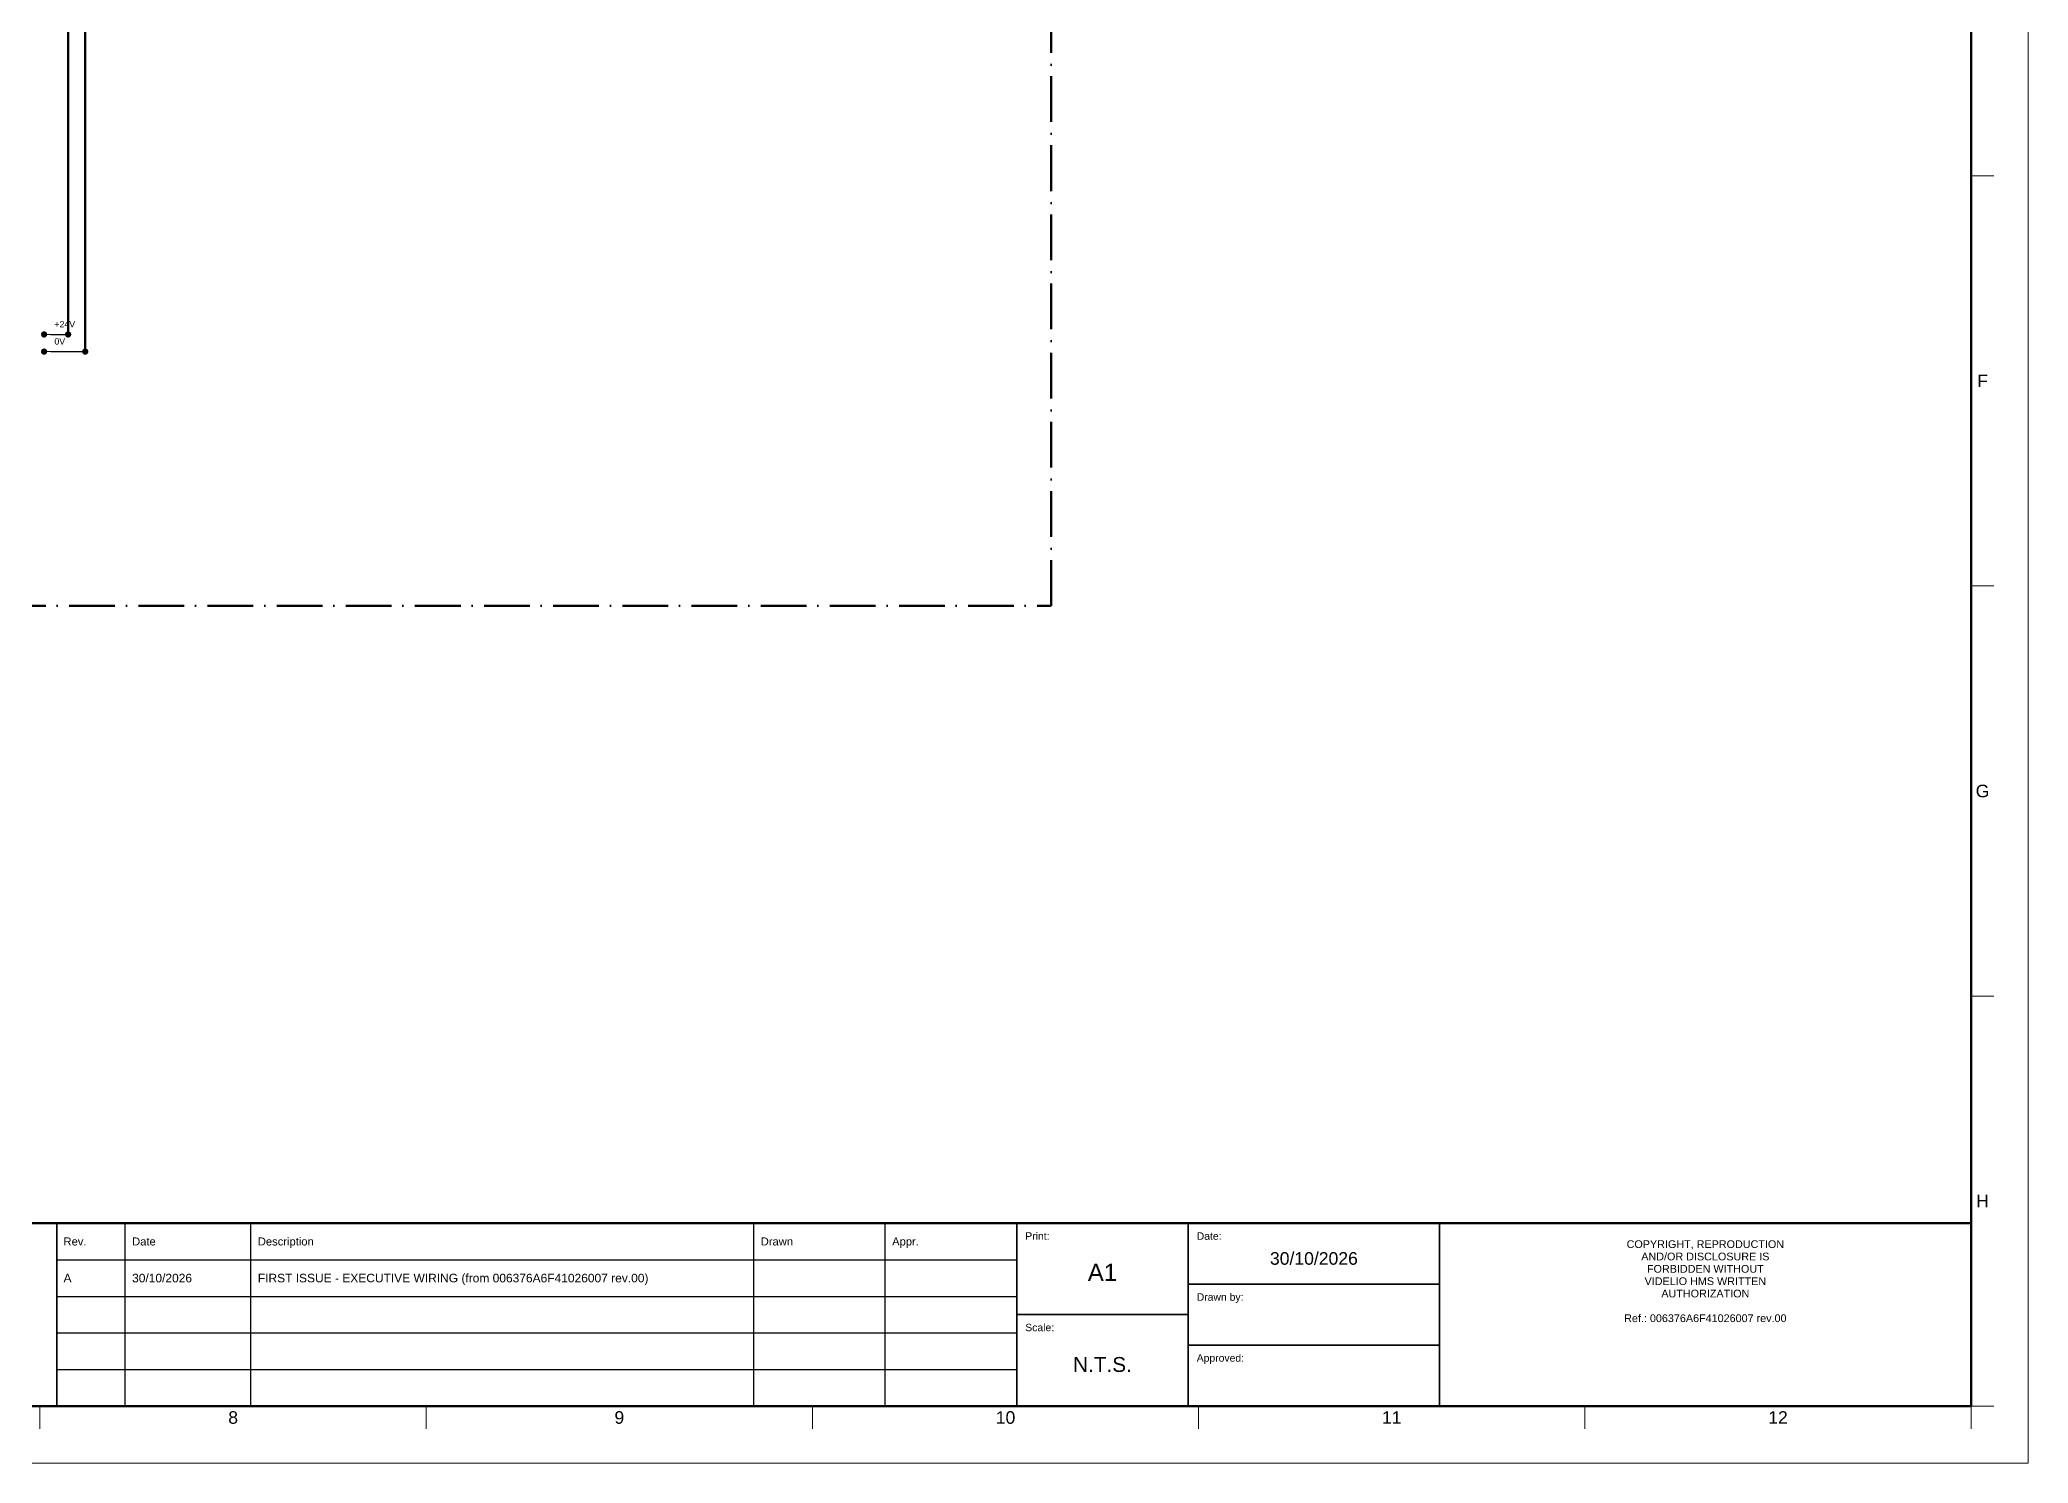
# Model space of a CAD drawing. Header units: millimetres. Extents: x 0 to 841, y 0 to 594.
# Drawn here: x 493 to 841, y 0 to 249.1 of the extents above; entities that cross this region are included whole.
import ezdxf
from ezdxf.enums import TextEntityAlignment as Align

# ---------------------------------------------------------------- set-up
doc = ezdxf.new("R2010")
doc.units = ezdxf.units.MM
doc.linetypes.add('AV_DASHDOT', pattern=[12, 8, -2, 0, -2])
for name, color, linetype, lineweight, true_color in [('AV-FRAME', 7, 'Continuous', 70, 0x7800ff), ('AV-RACK', 7, 'AV_DASHDOT', 50, 0xff00ff), ('AV-TITLE', 7, 'Continuous', 25, 0x7800ff), ('AV-ZONE', 7, 'Continuous', 18, 0x7800ff), ('W-24VDC', 7, 'Continuous', 25, 0xc8003c)]:
    doc.layers.add(name, color=color, linetype=linetype, lineweight=lineweight, true_color=true_color)
for name, color, linetype, lineweight in [('AV-NOTE', 7, 'Continuous', 18), ('AV-TB', 7, 'Continuous', 18), ('AV-TEXT', 7, 'Continuous', 18)]:
    doc.layers.add(name, color=color, linetype=linetype, lineweight=lineweight)
doc.styles.add('AV', font='arial.ttf')

msp = doc.modelspace()

# ---------------------------------------------------------------- linework, layer by layer
at = {"layer": 'AV-FRAME'}
for points in [[(20, 10), (831, 10), (831, 584), (20, 584)], [(20, 10), (831, 10), (831, 42), (20, 42)]]:
    msp.add_lwpolyline(points, close=True, dxfattribs=at)
at = {"layer": 'AV-RACK'}
msp.add_lwpolyline([(111, 150), (670, 150), (670, 572), (111, 572)], close=True, dxfattribs=at)
at = {"layer": 'AV-TB'}
for p, q in [((493.8, 197.5), (495, 197.5)), ((493.8, 194.5), (495, 194.5))]:
    msp.add_line(p, q, dxfattribs=at)
at = {"layer": 'AV-TB', "const_width": 0.55}
for points in [[(493.53, 197.5, 1), (494.07, 197.5, 1)], [(493.53, 194.5, 1), (494.07, 194.5, 1)]]:
    msp.add_lwpolyline(points, format="xyb", close=True, dxfattribs=at)
at = {"layer": 'AV-TITLE'}
for p, q in [((508, 10), (508, 42)), ((530, 10), (530, 42)), ((618, 10), (618, 42)), ((641, 10), (641, 42)), ((496, 35.6), (664, 35.6)), ((496, 29.2), (664, 29.2)), ((496, 22.8), (664, 22.8)), ((496, 16.4), (664, 16.4))]:
    msp.add_line(p, q, dxfattribs=at)
for points in [[(466, 10), (496, 10), (496, 42), (466, 42)], [(496, 10), (664, 10), (664, 42), (496, 42)], [(664, 26), (694, 26), (694, 42), (664, 42)], [(694, 31.33), (738, 31.33), (738, 42), (694, 42)], [(738, 10), (831, 10), (831, 42), (738, 42)], [(694, 20.67), (738, 20.67), (738, 31.33), (694, 31.33)], [(664, 10), (694, 10), (694, 26), (664, 26)], [(694, 10), (738, 10), (738, 20.67), (694, 20.67)]]:
    msp.add_lwpolyline(points, close=True, dxfattribs=at)
at = {"layer": 'AV-ZONE'}
for p, q in [((831, 225.25), (835, 225.25)), ((831, 153.5), (835, 153.5)), ((831, 81.75), (835, 81.75)), ((493.08, 10), (493.08, 6)), ((560.67, 10), (560.67, 6)), ((628.25, 10), (628.25, 6)), ((695.83, 10), (695.83, 6)), ((763.42, 10), (763.42, 6)), ((831, 10), (831, 6)), ((831, 10), (835, 10))]:
    msp.add_line(p, q, dxfattribs=at)
at = {"layer": 'AV-ZONE', "lineweight": 13}
msp.add_lwpolyline([(0, 0), (841, 0), (841, 594), (0, 594)], close=True, dxfattribs=at)
at = {"layer": 'W-24VDC', "lineweight": 50}
for p, q in [((498, 197.5), (498, 523.5)), ((501, 194.5), (501, 520.5))]:
    msp.add_line(p, q, dxfattribs=at)
at = {"layer": 'W-24VDC'}
for p, q in [((495, 197.5), (498, 197.5)), ((495, 194.5), (501, 194.5))]:
    msp.add_line(p, q, dxfattribs=at)
at = {"layer": 'W-24VDC', "const_width": 0.55}
for points in [[(497.73, 197.5, 1), (498.27, 197.5, 1)], [(500.73, 194.5, 1), (501.27, 194.5, 1)]]:
    msp.add_lwpolyline(points, format="xyb", close=True, dxfattribs=at)

# ---------------------------------------------------------------- texts
at = {"layer": 'AV-NOTE', "style": 'AV'}
for s, p in [('+24V', (495.6, 198.4)), ('0V', (495.6, 195.4))]:
    msp.add_text(s, height=1.1, dxfattribs=at).set_placement(p, align=Align.BOTTOM_LEFT)
at = {"layer": 'AV-TEXT', "true_color": 0x7800ff, "style": 'AV'}
for s, p in [('Rev.', (497.2, 38.8)), ('Date', (509.2, 38.8)), ('Description', (531.2, 38.8)), ('Drawn', (619.2, 38.8)), ('Appr.', (642.2, 38.8))]:
    msp.add_text(s, height=1.4, dxfattribs=at).set_placement(p, align=Align.MIDDLE_LEFT)
for s, p in [('Print:', (665.5, 40.4)), ('Date:', (695.5, 40.4)), ('Drawn by:', (695.5, 29.73)), ('Scale:', (665.5, 24.4)), ('Approved:', (695.5, 19.07))]:
    msp.add_text(s, height=1.3, dxfattribs=at).set_placement(p, align=Align.TOP_LEFT)
at = {"layer": 'AV-TEXT', "style": 'AV'}
for s, p in [('COPYRIGHT, REPRODUCTION', (784.5, 38.33)), ('AND/OR DISCLOSURE IS', (784.5, 36.17)), ('VIDELIO HMS WRITTEN', (784.5, 31.85)), ('FORBIDDEN WITHOUT', (784.5, 34.01)), ('AUTHORIZATION', (784.5, 29.69)), ('Ref.: 006376A6F41026007 rev.00', (784.5, 25.37))]:
    msp.add_text(s, height=1.35, dxfattribs=at).set_placement(p, align=Align.MIDDLE_CENTER)
for s, height, p in [('A1', 3, (679, 31)), ('30/10/2026', 2.2, (716, 34.07)), ('N.T.S.', 2.6, (679, 15.2))]:
    msp.add_text(s, height=height, dxfattribs=at).set_placement(p, align=Align.BOTTOM_CENTER)
for s, p in [('A', (497.2, 32.4)), ('30/10/2026', (509.2, 32.4)), ('FIRST ISSUE - EXECUTIVE WIRING (from 006376A6F41026007 rev.00)', (531.2, 32.4))]:
    msp.add_text(s, height=1.5, dxfattribs=at).set_placement(p, align=Align.MIDDLE_LEFT)
at = {"layer": 'AV-ZONE', "true_color": 0x7800ff, "style": 'AV'}
for s, p in [('F', (833, 189.38)), ('G', (833, 117.62)), ('H', (833, 45.88)), ('8', (526.88, 8)), ('9', (594.46, 8)), ('10', (662.04, 8)), ('11', (729.62, 8)), ('12', (797.21, 8))]:
    msp.add_text(s, height=2.2, dxfattribs=at).set_placement(p, align=Align.MIDDLE_CENTER)

doc.saveas('drawing.dxf')
